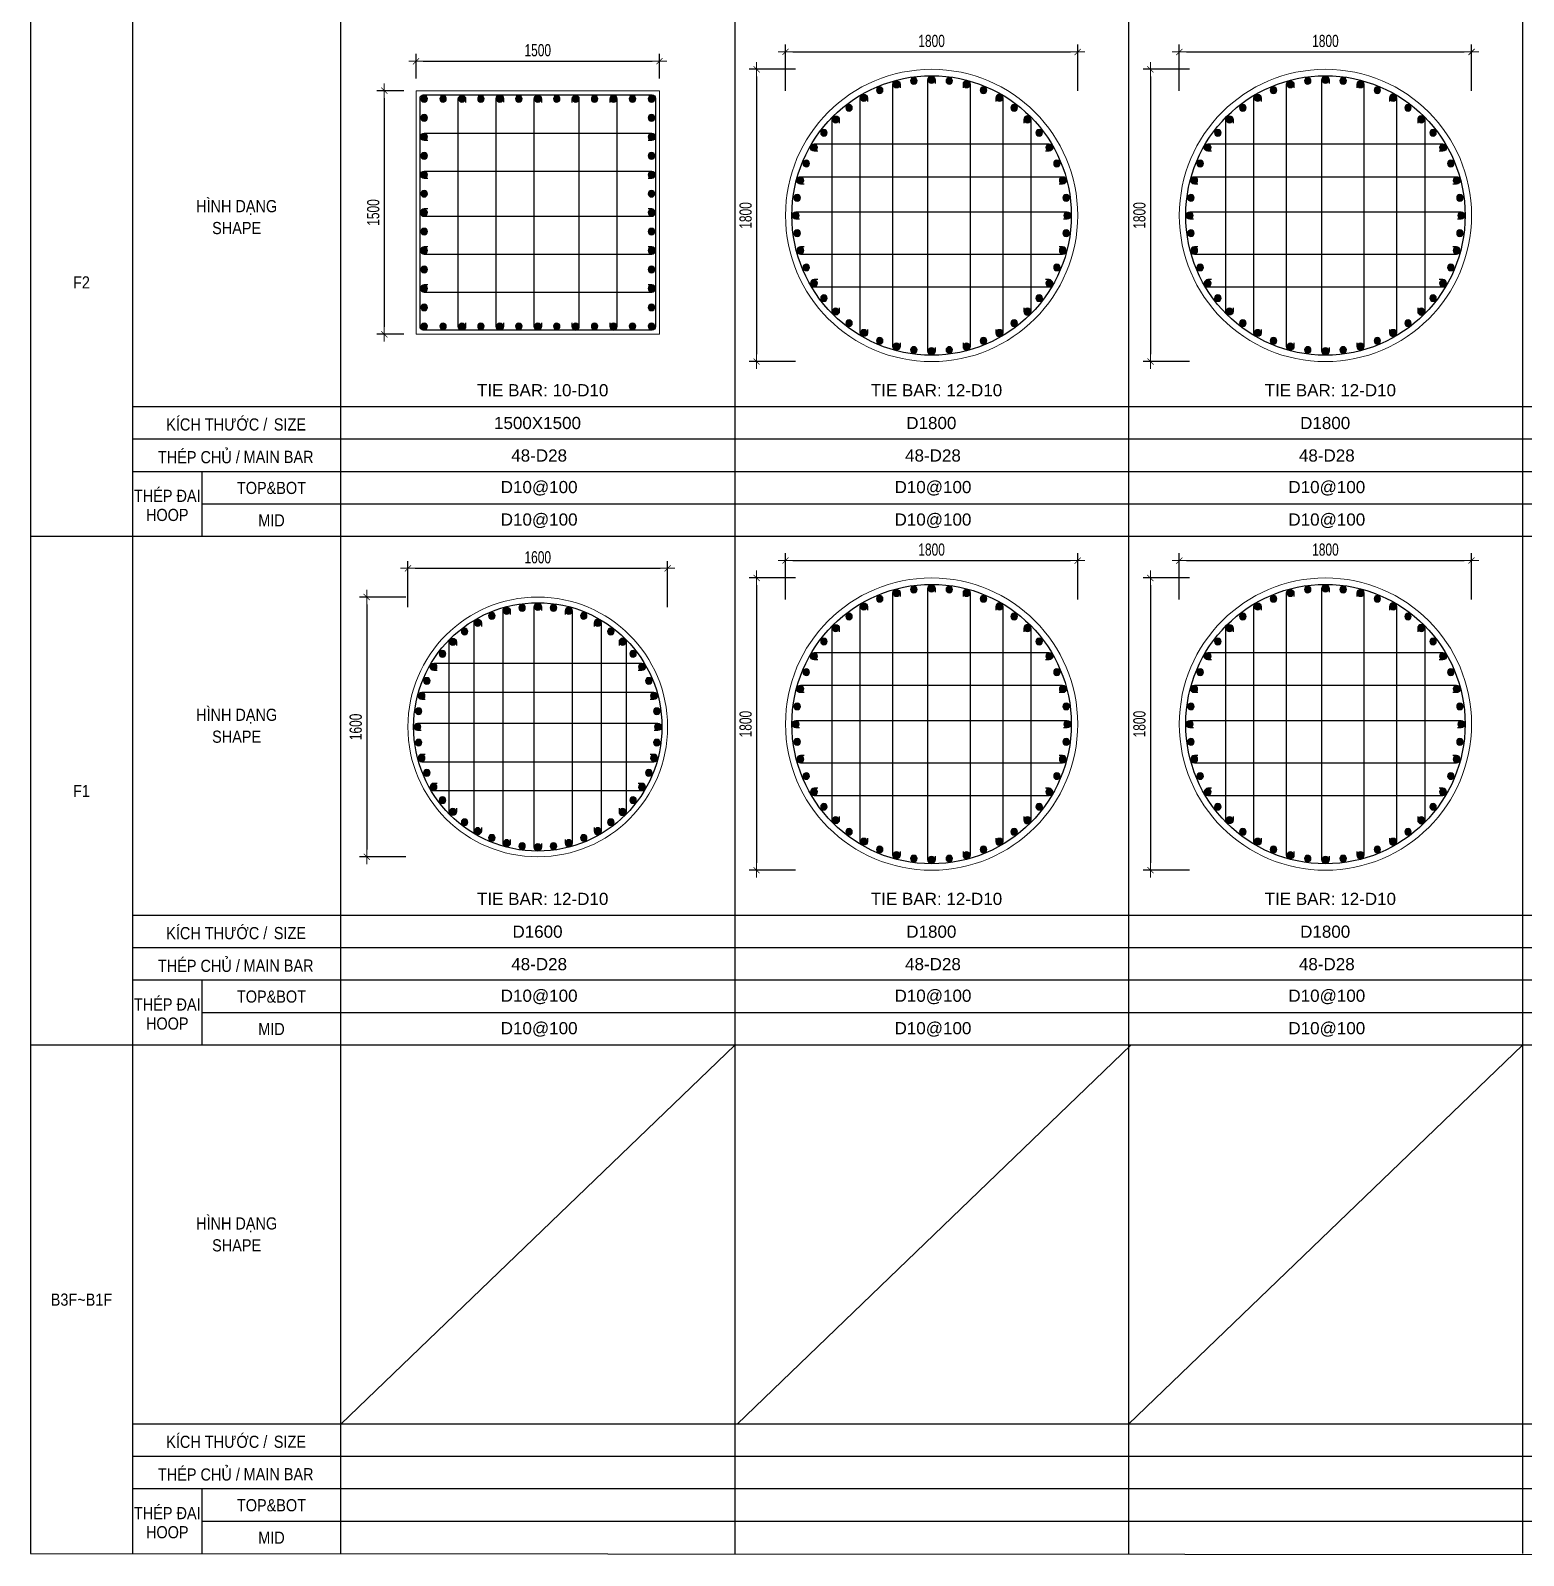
# Model space of a CAD drawing. Header units: millimetres. Extents: x 61878 to 380960, y -19809 to 191918.
# Drawn here: x 303919 to 313116, y 67981 to 77373 of the extents above; entities that cross this region are included whole.
import ezdxf
from ezdxf.enums import TextEntityAlignment as Align

# ---------------------------------------------------------------- set-up
doc = ezdxf.new("R2010")
doc.units = ezdxf.units.MM
doc.linetypes.add('CENTER2', pattern=[1.125, 0.75, -0.125, 0.125, -0.125])
doc.layers.get('Defpoints').update_dxf_attribs({"color": 151, "lineweight": 9})
for name, color, linetype in [('2', 2, 'Continuous'), ('A-ANNO-LEAD', 4, 'Continuous'), ('CEN', 1, 'CENTER2'), ('STL', 3, 'Continuous'), ('TIT1', 3, 'Continuous')]:
    doc.layers.add(name, color=color, linetype=linetype)
for name, color, linetype, lineweight in [('NDC_S_CONTINUOUS', 3, 'Continuous', 20), ('NDC_S_DIM', 1, 'Continuous', 15), ('NDC_S_VN TEXT', 7, 'Continuous', 20)]:
    doc.layers.add(name, color=color, linetype=linetype, lineweight=lineweight)
doc.styles.add('NDC_ARIAL', font='arial.ttf', dxfattribs={"width": 0.85})
doc.styles.add('NDC_DIM', font='', dxfattribs={"width": 0.75})
doc.styles.get('NDC_DIM').set_extended_font_data('Dotum')
doc.dimstyles.new('NDC_dim_30', dxfattribs={"dimscale": 30, "dimtxt": 2.5, "dimasz": 1.5, "dimexe": 1.5, "dimexo": 2.5, "dimgap": 1, "dimtad": 1, "dimdec": 0, "dimzin": 0, "dimdsep": 46, "dimtxsty": 'NDC_DIM', "dimblk": 'DIMMARK', "dimcen": 0.09, "dimdle": 1.2, "dimclrd": 1, "dimclre": 1, "dimclrt": 3, "dimadec": 0, "dimazin": 0, "dimtfac": 1, "dimtdec": 0, "dimtix": 1, "dimtofl": 0, "dimtmove": 0, "dimatfit": 3, "dimfxl": 8, "dimfxlon": 1, "dimtolj": 1, "dimtzin": 0, "dimarcsym": 0})

# ---------------------------------------------------------------- blocks, each defined once
blk = doc.blocks.new('8')
at = {"layer": '2'}
blk.add_hatch(color=256, dxfattribs=at).paths.add_polyline_path([(20, 0, 0.386127), (1.9, 19.9), (-1.9, 19.9, 0.386127), (-20, 0, 1)])
blk.add_circle((0, 0), 20, dxfattribs=at)
blk = doc.blocks.new('5')
at = {"layer": 'CEN', "rotation": 180}
blk.add_blockref('8', (0, 0), dxfattribs=at)
blk = doc.blocks.new('*U678')
at = {"layer": 'STL', "xscale": -1}
blk.add_blockref('5', (0, 0), dxfattribs=at)
blk = doc.blocks.new('*U679')
at = {"layer": 'NDC_S_DIM', "color": 0, "linetype": 'ByBlock', "lineweight": -2, "transparency": 16777216}
for p, rotation in [((295948.3, 68563.1), 15), ((296043.2, 68582), 7.500000000000014), ((296236.4, 68582), 352.5), ((296331.3, 68563.1), 344.9999999999999), ((295769.8, 68489.2), 29.99999999999999), ((295856.6, 68532), 22.49999999999999), ((296423, 68532), 337.4999999999999), ((296509.8, 68489.2), 329.9999999999999), ((295616.5, 68371.6), 45.00000000000001), ((295689.3, 68435.4), 37.50000000000001), ((296590.3, 68435.4), 322.5), ((296663, 68371.6), 315), ((295552.7, 68298.8), 52.49999999999999), ((296726.9, 68298.8), 307.5), ((295498.9, 68218.4), 59.99999999999999), ((296780.6, 68218.4), 300.0000000000001), ((295456.1, 68131.5), 67.5), ((296823.5, 68131.5), 292.4999999999999), ((295425, 68039.9), 75.00000000000001), ((296854.6, 68039.9), 285), ((295406.1, 67944.9), 82.50000000000001), ((296873.5, 67944.9), 277.5), ((295399.8, 67848.4), 90), ((296879.8, 67848.4), 270), ((295406.1, 67751.8), 97.5), ((296873.5, 67751.8), 262.5), ((295425, 67656.8), 105), ((296854.6, 67656.8), 255), ((295456.1, 67565.2), 112.5), ((296823.5, 67565.2), 247.5), ((295498.9, 67478.4), 120), ((296780.6, 67478.4), 240), ((295552.7, 67397.9), 127.5), ((295616.5, 67325.1), 135), ((296663, 67325.1), 225.0000000000001), ((296726.9, 67397.9), 232.5), ((295689.3, 67261.3), 142.5), ((296590.3, 67261.3), 217.5), ((295769.8, 67207.5), 150), ((295856.6, 67164.7), 157.5), ((295948.3, 67133.6), 165), ((296331.3, 67133.6), 195), ((296423, 67164.7), 202.5000000000001), ((296509.8, 67207.5), 210), ((296043.2, 67114.7), 172.5), ((296139.8, 67108.4), 180), ((296236.4, 67114.7), 187.5)]:
    blk.add_blockref('*U678', p, dxfattribs=dict(at, rotation=rotation))
blk.add_blockref('*U678', (296139.8, 68588.4), dxfattribs=at)
blk = doc.blocks.new('DIMMARK')
at = {"layer": 'NDC_S_DIM', "color": 1}
blk.add_line((-1.5, 0), (1, 0), dxfattribs=at)
at = {"layer": 'NDC_S_DIM', "color": 2, "const_width": 0.1}
blk.add_lwpolyline([(-0.42, -0.42), (0.42, 0.42)], dxfattribs=at)
blk = doc.blocks.new('*D680')
at = {"layer": 'Defpoints', "color": 0, "ltscale": 40, "transparency": 16777216}
for p in [(307844, 74060.8), (306244, 73083.9), (307844, 73083.9)]:
    blk.add_point(p, dxfattribs=at)
at = {"layer": 'NDC_S_DIM', "color": 1, "lineweight": -2, "ltscale": 40, "transparency": 16777216}
for p, q in [((306244, 73820.8), (306244, 74105.8)), ((307844, 73820.8), (307844, 74105.8)), ((306289, 74060.8), (307799, 74060.8))]:
    blk.add_line(p, q, dxfattribs=at)
at = {"layer": 'NDC_S_DIM', "color": 1, "lineweight": -2, "ltscale": 40, "transparency": 16777216, "xscale": 45, "yscale": 45, "zscale": 45, "rotation": 180}
blk.add_blockref('DIMMARK', (306244, 74060.8), dxfattribs=at)
at = {"layer": 'NDC_S_DIM', "color": 1, "lineweight": -2, "ltscale": 40, "transparency": 16777216, "xscale": 45, "yscale": 45, "zscale": 45}
blk.add_blockref('DIMMARK', (307844, 74060.8), dxfattribs=at)
at = {"layer": 'NDC_S_DIM', "color": 3, "ltscale": 40, "transparency": 16777216, "insert": (307044, 74128.3), "char_height": 75, "attachment_point": 5, "style": 'NDC_DIM'}
blk.add_mtext('\\A1;1600', dxfattribs=at)
blk = doc.blocks.new('*D681')
at = {"layer": 'Defpoints', "color": 0, "ltscale": 40, "transparency": 16777216}
for p in [(307044, 73883.9), (305990.5, 72283.9), (307044, 72283.9)]:
    blk.add_point(p, dxfattribs=at)
at = {"layer": 'NDC_S_DIM', "color": 1, "lineweight": -2, "ltscale": 40, "transparency": 16777216}
for p, q in [((306230.5, 73883.9), (305945.5, 73883.9)), ((305990.5, 73838.9), (305990.5, 72328.9)), ((306230.5, 72283.9), (305945.5, 72283.9))]:
    blk.add_line(p, q, dxfattribs=at)
at = {"layer": 'NDC_S_DIM', "color": 1, "lineweight": -2, "ltscale": 40, "transparency": 16777216, "xscale": 45, "yscale": 45, "zscale": 45}
for p, rotation in [((305990.5, 73883.9), 90), ((305990.5, 72283.9), 270)]:
    blk.add_blockref('DIMMARK', p, dxfattribs=dict(at, rotation=rotation))
at = {"layer": 'NDC_S_DIM', "color": 3, "ltscale": 40, "transparency": 16777216, "insert": (305922.9, 73083.9), "char_height": 75, "attachment_point": 5, "rotation": 90, "style": 'NDC_DIM'}
blk.add_mtext('\\A1;1600', dxfattribs=at)
blk = doc.blocks.new('*D682')
at = {"layer": 'Defpoints', "color": 0, "ltscale": 40, "transparency": 16777216}
for p in [(307794, 77183.6), (306294, 77002.1), (307794, 77002.1)]:
    blk.add_point(p, dxfattribs=at)
at = {"layer": 'NDC_S_DIM', "color": 1, "lineweight": -2, "ltscale": 40, "transparency": 16777216}
for p, q in [((306294, 77077.1), (306294, 77228.6)), ((307794, 77077.1), (307794, 77228.6)), ((306339, 77183.6), (307749, 77183.6))]:
    blk.add_line(p, q, dxfattribs=at)
at = {"layer": 'NDC_S_DIM', "color": 1, "lineweight": -2, "ltscale": 40, "transparency": 16777216, "xscale": 45, "yscale": 45, "zscale": 45, "rotation": 180}
blk.add_blockref('DIMMARK', (306294, 77183.6), dxfattribs=at)
at = {"layer": 'NDC_S_DIM', "color": 1, "lineweight": -2, "ltscale": 40, "transparency": 16777216, "xscale": 45, "yscale": 45, "zscale": 45}
blk.add_blockref('DIMMARK', (307794, 77183.6), dxfattribs=at)
at = {"layer": 'NDC_S_DIM', "color": 3, "ltscale": 40, "transparency": 16777216, "insert": (307044, 77251.2), "char_height": 75, "attachment_point": 5, "style": 'NDC_DIM'}
blk.add_mtext('\\A1;1500', dxfattribs=at)
blk = doc.blocks.new('*D683')
at = {"layer": 'Defpoints', "color": 0, "ltscale": 40, "transparency": 16777216}
for p in [(306294, 77002.1), (306098.6, 75502.1), (306294, 75502.1)]:
    blk.add_point(p, dxfattribs=at)
at = {"layer": 'NDC_S_DIM', "color": 1, "lineweight": -2, "ltscale": 40, "transparency": 16777216}
for p, q in [((306219, 77002.1), (306053.6, 77002.1)), ((306098.6, 76957.1), (306098.6, 75547.1)), ((306219, 75502.1), (306053.6, 75502.1))]:
    blk.add_line(p, q, dxfattribs=at)
at = {"layer": 'NDC_S_DIM', "color": 1, "lineweight": -2, "ltscale": 40, "transparency": 16777216, "xscale": 45, "yscale": 45, "zscale": 45}
for p, rotation in [((306098.6, 77002.1), 90), ((306098.6, 75502.1), 270)]:
    blk.add_blockref('DIMMARK', p, dxfattribs=dict(at, rotation=rotation))
at = {"layer": 'NDC_S_DIM', "color": 3, "ltscale": 40, "transparency": 16777216, "insert": (306031.1, 76252.1), "char_height": 75, "attachment_point": 5, "rotation": 90, "style": 'NDC_DIM'}
blk.add_mtext('\\A1;1500', dxfattribs=at)
blk = doc.blocks.new('*U684')
at = {"layer": 'STL', "xscale": -1, "rotation": 270}
blk.add_blockref('5', (0, 0), dxfattribs=at)
blk = doc.blocks.new('*U685')
at = {"layer": 'NDC_S_DIM', "color": 0, "linetype": 'ByBlock', "lineweight": -2, "transparency": 16777216}
for p in [(306243.8, 76813.8), (306360.5, 76813.8), (306477.2, 76813.8), (306593.9, 76813.8), (306710.6, 76813.8), (306827.3, 76813.8), (306944, 76813.8), (307060.7, 76813.8), (307177.4, 76813.8), (307294.1, 76813.8), (307410.8, 76813.8), (307527.5, 76813.8), (307644.2, 76813.8)]:
    blk.add_blockref('*U684', p, dxfattribs=at)
blk = doc.blocks.new('*U686')
at = {"layer": 'STL', "xscale": -1, "rotation": 270}
blk.add_blockref('5', (0, 0), dxfattribs=at)
blk = doc.blocks.new('*U687')
at = {"layer": 'NDC_S_DIM', "color": 0, "linetype": 'ByBlock', "lineweight": -2, "transparency": 16777216}
for p in [(306243.8, 76813.8), (306360.5, 76813.8), (306477.2, 76813.8), (306593.9, 76813.8), (306710.6, 76813.8), (306827.3, 76813.8), (306944, 76813.8), (307060.7, 76813.8), (307177.4, 76813.8), (307294.1, 76813.8), (307410.8, 76813.8), (307527.5, 76813.8), (307644.2, 76813.8)]:
    blk.add_blockref('*U686', p, dxfattribs=at)
blk = doc.blocks.new('*U688')
at = {"layer": 'STL', "xscale": -1, "rotation": 270}
blk.add_blockref('5', (0, 0), dxfattribs=at)
blk = doc.blocks.new('*U689')
at = {"layer": 'NDC_S_DIM', "color": 0, "linetype": 'ByBlock', "lineweight": -2, "transparency": 16777216}
for p in [(306243.8, 76813.8), (306360.5, 76813.8), (306477.2, 76813.8), (306593.9, 76813.8), (306710.6, 76813.8), (306827.3, 76813.8), (306944, 76813.8), (307060.7, 76813.8), (307177.4, 76813.8), (307294.1, 76813.8), (307410.8, 76813.8), (307527.5, 76813.8), (307644.2, 76813.8)]:
    blk.add_blockref('*U688', p, dxfattribs=at)
blk = doc.blocks.new('*U690')
at = {"layer": 'STL', "xscale": -1, "rotation": 270}
blk.add_blockref('5', (0, 0), dxfattribs=at)
blk = doc.blocks.new('*U691')
at = {"layer": 'NDC_S_DIM', "color": 0, "linetype": 'ByBlock', "lineweight": -2, "transparency": 16777216}
for p in [(306243.8, 76813.8), (306360.5, 76813.8), (306477.2, 76813.8), (306593.9, 76813.8), (306710.6, 76813.8), (306827.3, 76813.8), (306944, 76813.8), (307060.7, 76813.8), (307177.4, 76813.8), (307294.1, 76813.8), (307410.8, 76813.8), (307527.5, 76813.8), (307644.2, 76813.8)]:
    blk.add_blockref('*U690', p, dxfattribs=at)
blk = doc.blocks.new('*U753')
at = {"layer": 'STL', "xscale": -1}
blk.add_blockref('5', (0, 0), dxfattribs=at)
blk = doc.blocks.new('*U754')
at = {"layer": 'NDC_S_DIM', "color": 0, "linetype": 'ByBlock', "lineweight": -2, "transparency": 16777216}
for p, rotation in [((295923.5, 68655.5), 14.99999999999997), ((296030.7, 68676.8), 7.500000000000014), ((296248.9, 68676.8), 352.5000000000001), ((296356.1, 68655.5), 345), ((295722, 68572), 29.99999999999999), ((295820, 68620.4), 22.5), ((296459.6, 68620.4), 337.4999999999999), ((296557.6, 68572), 330.0000000000001), ((295631.1, 68511.3), 37.50000000000001), ((296648.5, 68511.3), 322.4999999999999), ((295476.8, 68357), 52.49999999999999), ((295548.9, 68439.2), 45.00000000000001), ((296730.7, 68439.2), 315), ((296802.7, 68357), 307.5), ((295416.1, 68266.2), 59.99999999999999), ((296863.5, 68266.2), 299.9999999999999), ((295367.8, 68168.1), 67.5), ((296911.8, 68168.1), 292.5000000000001), ((295332.6, 68064.6), 74.99999999999999), ((296946.9, 68064.6), 285), ((295311.3, 67957.4), 82.50000000000001), ((296968.3, 67957.4), 277.5), ((295304.2, 67848.4), 90), ((296975.4, 67848.4), 270), ((295311.3, 67739.3), 97.5), ((296968.3, 67739.3), 262.5), ((295332.6, 67632.1), 105), ((296946.9, 67632.1), 255), ((295367.8, 67528.6), 112.5), ((296911.8, 67528.6), 247.5), ((295416.1, 67430.5), 120), ((296863.5, 67430.5), 240), ((295476.8, 67339.7), 127.5), ((296802.7, 67339.7), 232.5), ((295548.9, 67257.5), 135), ((296730.7, 67257.5), 225), ((295631.1, 67185.4), 142.5), ((296648.5, 67185.4), 217.5), ((295722, 67124.7), 150), ((295820, 67076.3), 157.5), ((295923.5, 67041.2), 165.0000000000001), ((296356.1, 67041.2), 194.9999999999999), ((296459.6, 67076.3), 202.4999999999999), ((296557.6, 67124.7), 210), ((296030.7, 67019.9), 172.5000000000001), ((296139.8, 67012.7), 180), ((296248.9, 67019.9), 187.4999999999999)]:
    blk.add_blockref('*U753', p, dxfattribs=dict(at, rotation=rotation))
blk.add_blockref('*U753', (296139.8, 68684), dxfattribs=at)
blk = doc.blocks.new('*D755')
at = {"layer": 'Defpoints', "color": 0, "ltscale": 40, "transparency": 16777216}
for p in [(310370.1, 74108.2), (308570.1, 73101.3), (310370.1, 73101.3)]:
    blk.add_point(p, dxfattribs=at)
at = {"layer": 'NDC_S_DIM', "color": 1, "lineweight": -2, "ltscale": 40, "transparency": 16777216}
for p, q in [((308570.1, 73868.2), (308570.1, 74153.2)), ((308615.1, 74108.2), (310325.1, 74108.2)), ((310370.1, 73868.2), (310370.1, 74153.2))]:
    blk.add_line(p, q, dxfattribs=at)
at = {"layer": 'NDC_S_DIM', "color": 1, "lineweight": -2, "ltscale": 40, "transparency": 16777216, "xscale": 45, "yscale": 45, "zscale": 45, "rotation": 180}
blk.add_blockref('DIMMARK', (308570.1, 74108.2), dxfattribs=at)
at = {"layer": 'NDC_S_DIM', "color": 1, "lineweight": -2, "ltscale": 40, "transparency": 16777216, "xscale": 45, "yscale": 45, "zscale": 45}
blk.add_blockref('DIMMARK', (310370.1, 74108.2), dxfattribs=at)
at = {"layer": 'NDC_S_DIM', "color": 3, "ltscale": 40, "transparency": 16777216, "insert": (309470.1, 74175.7), "char_height": 75, "attachment_point": 5, "style": 'NDC_DIM'}
blk.add_mtext('\\A1;1800', dxfattribs=at)
blk = doc.blocks.new('*D756')
at = {"layer": 'Defpoints', "color": 0, "ltscale": 40, "transparency": 16777216}
for p in [(309470.1, 74001.3), (308392.1, 72201.3), (309470.1, 72201.3)]:
    blk.add_point(p, dxfattribs=at)
at = {"layer": 'NDC_S_DIM', "color": 1, "lineweight": -2, "ltscale": 40, "transparency": 16777216}
for p, q in [((308632.1, 74001.3), (308347.1, 74001.3)), ((308392.1, 73956.3), (308392.1, 72246.3)), ((308632.1, 72201.3), (308347.1, 72201.3))]:
    blk.add_line(p, q, dxfattribs=at)
at = {"layer": 'NDC_S_DIM', "color": 1, "lineweight": -2, "ltscale": 40, "transparency": 16777216, "xscale": 45, "yscale": 45, "zscale": 45}
for p, rotation in [((308392.1, 74001.3), 90), ((308392.1, 72201.3), 270)]:
    blk.add_blockref('DIMMARK', p, dxfattribs=dict(at, rotation=rotation))
at = {"layer": 'NDC_S_DIM', "color": 3, "ltscale": 40, "transparency": 16777216, "insert": (308324.5, 73101.3), "char_height": 75, "attachment_point": 5, "rotation": 90, "style": 'NDC_DIM'}
blk.add_mtext('\\A1;1800', dxfattribs=at)
blk = doc.blocks.new('*U769')
at = {"layer": 'STL', "xscale": -1}
blk.add_blockref('5', (0, 0), dxfattribs=at)
blk = doc.blocks.new('*U770')
at = {"layer": 'NDC_S_DIM', "color": 0, "linetype": 'ByBlock', "lineweight": -2, "transparency": 16777216}
for p, rotation in [((295923.5, 68655.5), 14.99999999999997), ((296030.7, 68676.8), 7.500000000000014), ((296248.9, 68676.8), 352.5000000000001), ((296356.1, 68655.5), 345), ((295722, 68572), 29.99999999999999), ((295820, 68620.4), 22.5), ((296459.6, 68620.4), 337.4999999999999), ((296557.6, 68572), 330.0000000000001), ((295631.1, 68511.3), 37.50000000000001), ((296648.5, 68511.3), 322.4999999999999), ((295476.8, 68357), 52.49999999999999), ((295548.9, 68439.2), 45.00000000000001), ((296730.7, 68439.2), 315), ((296802.7, 68357), 307.5), ((295416.1, 68266.2), 59.99999999999999), ((296863.5, 68266.2), 299.9999999999999), ((295367.8, 68168.1), 67.5), ((296911.8, 68168.1), 292.5000000000001), ((295332.6, 68064.6), 74.99999999999999), ((296946.9, 68064.6), 285), ((295311.3, 67957.4), 82.50000000000001), ((296968.3, 67957.4), 277.5), ((295304.2, 67848.4), 90), ((296975.4, 67848.4), 270), ((295311.3, 67739.3), 97.5), ((296968.3, 67739.3), 262.5), ((295332.6, 67632.1), 105), ((296946.9, 67632.1), 255), ((295367.8, 67528.6), 112.5), ((296911.8, 67528.6), 247.5), ((295416.1, 67430.5), 120), ((296863.5, 67430.5), 240), ((295476.8, 67339.7), 127.5), ((296802.7, 67339.7), 232.5), ((295548.9, 67257.5), 135), ((296730.7, 67257.5), 225), ((295631.1, 67185.4), 142.5), ((296648.5, 67185.4), 217.5), ((295722, 67124.7), 150), ((295820, 67076.3), 157.5), ((295923.5, 67041.2), 165.0000000000001), ((296356.1, 67041.2), 194.9999999999999), ((296459.6, 67076.3), 202.4999999999999), ((296557.6, 67124.7), 210), ((296030.7, 67019.9), 172.5000000000001), ((296139.8, 67012.7), 180), ((296248.9, 67019.9), 187.4999999999999)]:
    blk.add_blockref('*U769', p, dxfattribs=dict(at, rotation=rotation))
blk.add_blockref('*U769', (296139.8, 68684), dxfattribs=at)
blk = doc.blocks.new('*D771')
at = {"layer": 'Defpoints', "color": 0, "ltscale": 40, "transparency": 16777216}
for p in [(310370.1, 77240.9), (308570.1, 76234), (310370.1, 76234)]:
    blk.add_point(p, dxfattribs=at)
at = {"layer": 'NDC_S_DIM', "color": 1, "lineweight": -2, "ltscale": 40, "transparency": 16777216}
for p, q in [((308570.1, 77000.9), (308570.1, 77285.9)), ((308615.1, 77240.9), (310325.1, 77240.9)), ((310370.1, 77000.9), (310370.1, 77285.9))]:
    blk.add_line(p, q, dxfattribs=at)
at = {"layer": 'NDC_S_DIM', "color": 1, "lineweight": -2, "ltscale": 40, "transparency": 16777216, "xscale": 45, "yscale": 45, "zscale": 45, "rotation": 180}
blk.add_blockref('DIMMARK', (308570.1, 77240.9), dxfattribs=at)
at = {"layer": 'NDC_S_DIM', "color": 1, "lineweight": -2, "ltscale": 40, "transparency": 16777216, "xscale": 45, "yscale": 45, "zscale": 45}
blk.add_blockref('DIMMARK', (310370.1, 77240.9), dxfattribs=at)
at = {"layer": 'NDC_S_DIM', "color": 3, "ltscale": 40, "transparency": 16777216, "insert": (309470.1, 77308.4), "char_height": 75, "attachment_point": 5, "style": 'NDC_DIM'}
blk.add_mtext('\\A1;1800', dxfattribs=at)
blk = doc.blocks.new('*D772')
at = {"layer": 'Defpoints', "color": 0, "ltscale": 40, "transparency": 16777216}
for p in [(309470.1, 77134), (308392.1, 75334), (309470.1, 75334)]:
    blk.add_point(p, dxfattribs=at)
at = {"layer": 'NDC_S_DIM', "color": 1, "lineweight": -2, "ltscale": 40, "transparency": 16777216}
for p, q in [((308632.1, 77134), (308347.1, 77134)), ((308392.1, 77089), (308392.1, 75379)), ((308632.1, 75334), (308347.1, 75334))]:
    blk.add_line(p, q, dxfattribs=at)
at = {"layer": 'NDC_S_DIM', "color": 1, "lineweight": -2, "ltscale": 40, "transparency": 16777216, "xscale": 45, "yscale": 45, "zscale": 45}
for p, rotation in [((308392.1, 77134), 90), ((308392.1, 75334), 270)]:
    blk.add_blockref('DIMMARK', p, dxfattribs=dict(at, rotation=rotation))
at = {"layer": 'NDC_S_DIM', "color": 3, "ltscale": 40, "transparency": 16777216, "insert": (308324.5, 76234), "char_height": 75, "attachment_point": 5, "rotation": 90, "style": 'NDC_DIM'}
blk.add_mtext('\\A1;1800', dxfattribs=at)
blk = doc.blocks.new('*U859')
at = {"layer": 'STL', "xscale": -1}
blk.add_blockref('5', (0, 0), dxfattribs=at)
blk = doc.blocks.new('*U860')
at = {"layer": 'NDC_S_DIM', "color": 0, "linetype": 'ByBlock', "lineweight": -2, "transparency": 16777216}
for p, rotation in [((295923.5, 68655.5), 14.99999999999997), ((296030.7, 68676.8), 7.500000000000014), ((296248.9, 68676.8), 352.5000000000001), ((296356.1, 68655.5), 345), ((295722, 68572), 29.99999999999999), ((295820, 68620.4), 22.5), ((296459.6, 68620.4), 337.4999999999999), ((296557.6, 68572), 330.0000000000001), ((295631.1, 68511.3), 37.50000000000001), ((296648.5, 68511.3), 322.4999999999999), ((295476.8, 68357), 52.49999999999999), ((295548.9, 68439.2), 45.00000000000001), ((296730.7, 68439.2), 315), ((296802.7, 68357), 307.5), ((295416.1, 68266.2), 59.99999999999999), ((296863.5, 68266.2), 299.9999999999999), ((295367.8, 68168.1), 67.5), ((296911.8, 68168.1), 292.5000000000001), ((295332.6, 68064.6), 74.99999999999999), ((296946.9, 68064.6), 285), ((295311.3, 67957.4), 82.50000000000001), ((296968.3, 67957.4), 277.5), ((295304.2, 67848.4), 90), ((296975.4, 67848.4), 270), ((295311.3, 67739.3), 97.5), ((296968.3, 67739.3), 262.5), ((295332.6, 67632.1), 105), ((296946.9, 67632.1), 255), ((295367.8, 67528.6), 112.5), ((296911.8, 67528.6), 247.5), ((295416.1, 67430.5), 120), ((296863.5, 67430.5), 240), ((295476.8, 67339.7), 127.5), ((296802.7, 67339.7), 232.5), ((295548.9, 67257.5), 135), ((296730.7, 67257.5), 225), ((295631.1, 67185.4), 142.5), ((296648.5, 67185.4), 217.5), ((295722, 67124.7), 150), ((295820, 67076.3), 157.5), ((295923.5, 67041.2), 165.0000000000001), ((296356.1, 67041.2), 194.9999999999999), ((296459.6, 67076.3), 202.4999999999999), ((296557.6, 67124.7), 210), ((296030.7, 67019.9), 172.5000000000001), ((296139.8, 67012.7), 180), ((296248.9, 67019.9), 187.4999999999999)]:
    blk.add_blockref('*U859', p, dxfattribs=dict(at, rotation=rotation))
blk.add_blockref('*U859', (296139.8, 68684), dxfattribs=at)
blk = doc.blocks.new('*D865')
at = {"layer": 'Defpoints', "color": 0, "ltscale": 40, "transparency": 16777216}
for p in [(312796.2, 74108.2), (310996.2, 73101.3), (312796.2, 73101.3)]:
    blk.add_point(p, dxfattribs=at)
at = {"layer": 'NDC_S_DIM', "color": 1, "lineweight": -2, "ltscale": 40, "transparency": 16777216}
for p, q in [((310996.2, 73868.2), (310996.2, 74153.2)), ((311041.2, 74108.2), (312751.2, 74108.2)), ((312796.2, 73868.2), (312796.2, 74153.2))]:
    blk.add_line(p, q, dxfattribs=at)
at = {"layer": 'NDC_S_DIM', "color": 1, "lineweight": -2, "ltscale": 40, "transparency": 16777216, "xscale": 45, "yscale": 45, "zscale": 45, "rotation": 180}
blk.add_blockref('DIMMARK', (310996.2, 74108.2), dxfattribs=at)
at = {"layer": 'NDC_S_DIM', "color": 1, "lineweight": -2, "ltscale": 40, "transparency": 16777216, "xscale": 45, "yscale": 45, "zscale": 45}
blk.add_blockref('DIMMARK', (312796.2, 74108.2), dxfattribs=at)
at = {"layer": 'NDC_S_DIM', "color": 3, "ltscale": 40, "transparency": 16777216, "insert": (311896.2, 74175.7), "char_height": 75, "attachment_point": 5, "style": 'NDC_DIM'}
blk.add_mtext('\\A1;1800', dxfattribs=at)
blk = doc.blocks.new('*D866')
at = {"layer": 'Defpoints', "color": 0, "ltscale": 40, "transparency": 16777216}
for p in [(311896.2, 74001.3), (310818.2, 72201.3), (311896.2, 72201.3)]:
    blk.add_point(p, dxfattribs=at)
at = {"layer": 'NDC_S_DIM', "color": 1, "lineweight": -2, "ltscale": 40, "transparency": 16777216}
for p, q in [((311058.2, 74001.3), (310773.2, 74001.3)), ((310818.2, 73956.3), (310818.2, 72246.3)), ((311058.2, 72201.3), (310773.2, 72201.3))]:
    blk.add_line(p, q, dxfattribs=at)
at = {"layer": 'NDC_S_DIM', "color": 1, "lineweight": -2, "ltscale": 40, "transparency": 16777216, "xscale": 45, "yscale": 45, "zscale": 45}
for p, rotation in [((310818.2, 74001.3), 90), ((310818.2, 72201.3), 270)]:
    blk.add_blockref('DIMMARK', p, dxfattribs=dict(at, rotation=rotation))
at = {"layer": 'NDC_S_DIM', "color": 3, "ltscale": 40, "transparency": 16777216, "insert": (310750.6, 73101.3), "char_height": 75, "attachment_point": 5, "rotation": 90, "style": 'NDC_DIM'}
blk.add_mtext('\\A1;1800', dxfattribs=at)
blk = doc.blocks.new('*U847')
at = {"layer": 'STL', "xscale": -1}
blk.add_blockref('5', (0, 0), dxfattribs=at)
blk = doc.blocks.new('*U848')
at = {"layer": 'NDC_S_DIM', "color": 0, "linetype": 'ByBlock', "lineweight": -2, "transparency": 16777216}
for p, rotation in [((295923.5, 68655.5), 14.99999999999997), ((296030.7, 68676.8), 7.500000000000014), ((296248.9, 68676.8), 352.5000000000001), ((296356.1, 68655.5), 345), ((295722, 68572), 29.99999999999999), ((295820, 68620.4), 22.5), ((296459.6, 68620.4), 337.4999999999999), ((296557.6, 68572), 330.0000000000001), ((295631.1, 68511.3), 37.50000000000001), ((296648.5, 68511.3), 322.4999999999999), ((295476.8, 68357), 52.49999999999999), ((295548.9, 68439.2), 45.00000000000001), ((296730.7, 68439.2), 315), ((296802.7, 68357), 307.5), ((295416.1, 68266.2), 59.99999999999999), ((296863.5, 68266.2), 299.9999999999999), ((295367.8, 68168.1), 67.5), ((296911.8, 68168.1), 292.5000000000001), ((295332.6, 68064.6), 74.99999999999999), ((296946.9, 68064.6), 285), ((295311.3, 67957.4), 82.50000000000001), ((296968.3, 67957.4), 277.5), ((295304.2, 67848.4), 90), ((296975.4, 67848.4), 270), ((295311.3, 67739.3), 97.5), ((296968.3, 67739.3), 262.5), ((295332.6, 67632.1), 105), ((296946.9, 67632.1), 255), ((295367.8, 67528.6), 112.5), ((296911.8, 67528.6), 247.5), ((295416.1, 67430.5), 120), ((296863.5, 67430.5), 240), ((295476.8, 67339.7), 127.5), ((296802.7, 67339.7), 232.5), ((295548.9, 67257.5), 135), ((296730.7, 67257.5), 225), ((295631.1, 67185.4), 142.5), ((296648.5, 67185.4), 217.5), ((295722, 67124.7), 150), ((295820, 67076.3), 157.5), ((295923.5, 67041.2), 165.0000000000001), ((296356.1, 67041.2), 194.9999999999999), ((296459.6, 67076.3), 202.4999999999999), ((296557.6, 67124.7), 210), ((296030.7, 67019.9), 172.5000000000001), ((296139.8, 67012.7), 180), ((296248.9, 67019.9), 187.4999999999999)]:
    blk.add_blockref('*U847', p, dxfattribs=dict(at, rotation=rotation))
blk.add_blockref('*U847', (296139.8, 68684), dxfattribs=at)
blk = doc.blocks.new('*D861')
at = {"layer": 'Defpoints', "color": 0, "ltscale": 40, "transparency": 16777216}
for p in [(312796.2, 77240.9), (310996.2, 76234), (312796.2, 76234)]:
    blk.add_point(p, dxfattribs=at)
at = {"layer": 'NDC_S_DIM', "color": 1, "lineweight": -2, "ltscale": 40, "transparency": 16777216}
for p, q in [((310996.2, 77000.9), (310996.2, 77285.9)), ((311041.2, 77240.9), (312751.2, 77240.9)), ((312796.2, 77000.9), (312796.2, 77285.9))]:
    blk.add_line(p, q, dxfattribs=at)
at = {"layer": 'NDC_S_DIM', "color": 1, "lineweight": -2, "ltscale": 40, "transparency": 16777216, "xscale": 45, "yscale": 45, "zscale": 45, "rotation": 180}
blk.add_blockref('DIMMARK', (310996.2, 77240.9), dxfattribs=at)
at = {"layer": 'NDC_S_DIM', "color": 1, "lineweight": -2, "ltscale": 40, "transparency": 16777216, "xscale": 45, "yscale": 45, "zscale": 45}
blk.add_blockref('DIMMARK', (312796.2, 77240.9), dxfattribs=at)
at = {"layer": 'NDC_S_DIM', "color": 3, "ltscale": 40, "transparency": 16777216, "insert": (311896.2, 77308.4), "char_height": 75, "attachment_point": 5, "style": 'NDC_DIM'}
blk.add_mtext('\\A1;1800', dxfattribs=at)
blk = doc.blocks.new('*D862')
at = {"layer": 'Defpoints', "color": 0, "ltscale": 40, "transparency": 16777216}
for p in [(311896.2, 77134), (310818.2, 75334), (311896.2, 75334)]:
    blk.add_point(p, dxfattribs=at)
at = {"layer": 'NDC_S_DIM', "color": 1, "lineweight": -2, "ltscale": 40, "transparency": 16777216}
for p, q in [((311058.2, 77134), (310773.2, 77134)), ((310818.2, 77089), (310818.2, 75379)), ((311058.2, 75334), (310773.2, 75334))]:
    blk.add_line(p, q, dxfattribs=at)
at = {"layer": 'NDC_S_DIM', "color": 1, "lineweight": -2, "ltscale": 40, "transparency": 16777216, "xscale": 45, "yscale": 45, "zscale": 45}
for p, rotation in [((310818.2, 77134), 90), ((310818.2, 75334), 270)]:
    blk.add_blockref('DIMMARK', p, dxfattribs=dict(at, rotation=rotation))
at = {"layer": 'NDC_S_DIM', "color": 3, "ltscale": 40, "transparency": 16777216, "insert": (310750.6, 76234), "char_height": 75, "attachment_point": 5, "rotation": 90, "style": 'NDC_DIM'}
blk.add_mtext('\\A1;1800', dxfattribs=at)

msp = doc.modelspace()

# ---------------------------------------------------------------- linework, layer by layer
at = {"layer": '2'}
for points in [[(309276.3, 75449), (309276.3, 75426.8, -1), (309231.3, 75426.8), (309231.3, 77041.1, -1), (309276.3, 77041.1), (309276.3, 77019)], [(309492.6, 75420.5), (309492.6, 75398.3, -1), (309447.6, 75398.3), (309447.6, 77069.6, -1), (309492.6, 77069.6), (309492.6, 77047.5)], [(309663.8, 75449), (309663.8, 75426.8, 1), (309708.9, 75426.8), (309708.9, 77041.1, 1), (309663.8, 77041.1), (309663.8, 77019)], [(311702.4, 75449), (311702.4, 75426.8, -1), (311657.4, 75426.8), (311657.4, 77041.1, -1), (311702.4, 77041.1), (311702.4, 77019)], [(311918.7, 75420.5), (311918.7, 75398.3, -1), (311873.7, 75398.3), (311873.7, 77069.6, -1), (311918.7, 77069.6), (311918.7, 77047.5)], [(312089.9, 75449), (312089.9, 75426.8, 1), (312135, 75426.8), (312135, 77041.1, 1), (312089.9, 77041.1), (312089.9, 77019)], [(306599.7, 75571.7), (306599.7, 75549.6, -1), (306554.7, 75549.6), (306554.7, 76951.6, -1), (306599.7, 76951.6), (306599.7, 76929.4)], [(306833.1, 75573.2), (306833.1, 75551, -1), (306788.1, 75551), (306788.1, 76953, -1), (306833.1, 76953), (306833.1, 76930.9)], [(307066.5, 75571.7), (307066.5, 75549.6, -1), (307021.5, 75549.6), (307021.5, 76951.6, -1), (307066.5, 76951.6), (307066.5, 76929.4)], [(307254.9, 75571.7), (307254.9, 75549.6, 1), (307299.9, 75549.6), (307299.9, 76951.6, 1), (307254.9, 76951.6), (307254.9, 76929.4)], [(307488.3, 75571.7), (307488.3, 75549.6, 1), (307533.3, 75549.6), (307533.3, 76951.6, 1), (307488.3, 76951.6), (307488.3, 76929.4)], [(309074.8, 75532.4), (309074.8, 75510.3, -1), (309029.8, 75510.3), (309029.8, 76957.6, -1), (309074.8, 76957.6), (309074.8, 76935.5)], [(309865.4, 75532.4), (309865.4, 75510.3, 1), (309910.4, 75510.3), (309910.4, 76957.6, 1), (309865.4, 76957.6), (309865.4, 76935.5)], [(311500.9, 75532.4), (311500.9, 75510.3, -1), (311455.9, 75510.3), (311455.9, 76957.6, -1), (311500.9, 76957.6), (311500.9, 76935.5)], [(312291.5, 75532.4), (312291.5, 75510.3, 1), (312336.5, 75510.3), (312336.5, 76957.6, 1), (312291.5, 76957.6), (312291.5, 76935.5)], [(308901.7, 75665.2), (308901.7, 75643.1, -1), (308856.7, 75643.1), (308856.7, 76824.8, -1), (308901.7, 76824.8), (308901.7, 76802.7)], [(310038.4, 75665.2), (310038.4, 75643.1, 1), (310083.5, 75643.1), (310083.5, 76824.8, 1), (310038.4, 76824.8), (310038.4, 76802.7)], [(311327.8, 75665.2), (311327.8, 75643.1, -1), (311282.8, 75643.1), (311282.8, 76824.8, -1), (311327.8, 76824.8), (311327.8, 76802.7)], [(312464.5, 75665.2), (312464.5, 75643.1, 1), (312509.6, 75643.1), (312509.6, 76824.8, 1), (312464.5, 76824.8), (312464.5, 76802.7)], [(306365.9, 76695.6), (306343.8, 76695.6, -1), (306343.8, 76740.7), (307745.8, 76740.7, -1), (307745.8, 76695.6), (307723.7, 76695.6)], [(308768.5, 76629.3), (308746.4, 76629.3, -1), (308746.4, 76674.3), (310193.8, 76674.3, -1), (310193.8, 76629.3), (310171.6, 76629.3)], [(311194.6, 76629.3), (311172.5, 76629.3, -1), (311172.5, 76674.3), (312619.8, 76674.3, -1), (312619.8, 76629.3), (312597.7, 76629.3)], [(306365.9, 76462.2), (306343.8, 76462.2, -1), (306343.8, 76507.2), (307745.8, 76507.2, -1), (307745.8, 76462.2), (307723.7, 76462.2)], [(308685.1, 76427.7), (308662.9, 76427.7, -1), (308662.9, 76472.8), (310277.2, 76472.8, -1), (310277.2, 76427.7), (310255.1, 76427.7)], [(311111.2, 76427.7), (311089, 76427.7, -1), (311089, 76472.8), (312703.3, 76472.8, -1), (312703.3, 76427.7), (312681.2, 76427.7)], [(306365.9, 76273.8), (306343.8, 76273.8, 1), (306343.8, 76228.8), (307745.8, 76228.8, 1), (307745.8, 76273.8), (307723.7, 76273.8)], [(308656.6, 76211.5), (308634.5, 76211.5, -1), (308634.5, 76256.5), (310305.7, 76256.5, -1), (310305.7, 76211.5), (310283.6, 76211.5)], [(311082.7, 76211.5), (311060.6, 76211.5, -1), (311060.6, 76256.5), (312731.8, 76256.5, -1), (312731.8, 76211.5), (312709.7, 76211.5)], [(306365.9, 76040.4), (306343.8, 76040.4, 1), (306343.8, 75995.4), (307745.8, 75995.4, 1), (307745.8, 76040.4), (307723.7, 76040.4)], [(308685.1, 76040.2), (308662.9, 76040.2, 1), (308662.9, 75995.2), (310277.2, 75995.2, 1), (310277.2, 76040.2), (310255.1, 76040.2)], [(311111.2, 76040.2), (311089, 76040.2, 1), (311089, 75995.2), (312703.3, 75995.2, 1), (312703.3, 76040.2), (312681.2, 76040.2)], [(306365.9, 75807), (306343.8, 75807, 1), (306343.8, 75762), (307745.8, 75762, 1), (307745.8, 75807), (307723.7, 75807)], [(308768.5, 75838.7), (308746.4, 75838.7, 1), (308746.4, 75793.6), (310193.8, 75793.6, 1), (310193.8, 75838.7), (310171.6, 75838.7)], [(311194.6, 75838.7), (311172.5, 75838.7, 1), (311172.5, 75793.6), (312619.8, 75793.6, 1), (312619.8, 75838.7), (312597.7, 75838.7)], [(309276.3, 72316.3), (309276.3, 72294.1, -1), (309231.3, 72294.1), (309231.3, 73908.4, -1), (309276.3, 73908.4), (309276.3, 73886.3)], [(309492.6, 72287.8), (309492.6, 72265.6, -1), (309447.6, 72265.6), (309447.6, 73936.9, -1), (309492.6, 73936.9), (309492.6, 73914.8)], [(309663.8, 72316.3), (309663.8, 72294.1, 1), (309708.9, 72294.1), (309708.9, 73908.4, 1), (309663.8, 73908.4), (309663.8, 73886.3)], [(311702.4, 72316.3), (311702.4, 72294.1, -1), (311657.4, 72294.1), (311657.4, 73908.4, -1), (311702.4, 73908.4), (311702.4, 73886.3)], [(311918.7, 72287.8), (311918.7, 72265.6, -1), (311873.7, 72265.6), (311873.7, 73936.9, -1), (311918.7, 73936.9), (311918.7, 73914.8)], [(312089.9, 72316.3), (312089.9, 72294.1, 1), (312135, 72294.1), (312135, 73908.4, 1), (312089.9, 73908.4), (312089.9, 73886.3)], [(307066.5, 72366), (307066.5, 72343.9, -1), (307021.5, 72343.9), (307021.5, 73823.9, -1), (307066.5, 73823.9), (307066.5, 73801.7)], [(309074.8, 72399.7), (309074.8, 72377.6, -1), (309029.8, 72377.6), (309029.8, 73824.9, -1), (309074.8, 73824.9), (309074.8, 73802.8)], [(309865.4, 72399.7), (309865.4, 72377.6, 1), (309910.4, 72377.6), (309910.4, 73824.9, 1), (309865.4, 73824.9), (309865.4, 73802.8)], [(311500.9, 72399.7), (311500.9, 72377.6, -1), (311455.9, 72377.6), (311455.9, 73824.9, -1), (311500.9, 73824.9), (311500.9, 73802.8)], [(312291.5, 72399.7), (312291.5, 72377.6, 1), (312336.5, 72377.6), (312336.5, 73824.9, 1), (312291.5, 73824.9), (312291.5, 73802.8)], [(306696.5, 72465.2), (306696.5, 72443, -1), (306651.5, 72443), (306651.5, 73724.7, -1), (306696.5, 73724.7), (306696.5, 73702.6)], [(306875, 72391.2), (306875, 72369.1, -1), (306829.9, 72369.1), (306829.9, 73798.7, -1), (306875, 73798.7), (306875, 73776.5)], [(307213, 72391.2), (307213, 72369.1, 1), (307258, 72369.1), (307258, 73798.7, 1), (307213, 73798.7), (307213, 73776.5)], [(307391.5, 72465.2), (307391.5, 72443, 1), (307436.5, 72443), (307436.5, 73724.7, 1), (307391.5, 73724.7), (307391.5, 73702.6)], [(308901.7, 72532.5), (308901.7, 72510.4, -1), (308856.7, 72510.4), (308856.7, 73692.1, -1), (308901.7, 73692.1), (308901.7, 73670)], [(310038.4, 72532.5), (310038.4, 72510.4, 1), (310083.5, 72510.4), (310083.5, 73692.1, 1), (310038.4, 73692.1), (310038.4, 73670)], [(311327.8, 72532.5), (311327.8, 72510.4, -1), (311282.8, 72510.4), (311282.8, 73692.1, -1), (311327.8, 73692.1), (311327.8, 73670)], [(312464.5, 72532.5), (312464.5, 72510.4, 1), (312509.6, 72510.4), (312509.6, 73692.1, 1), (312464.5, 73692.1), (312464.5, 73670)], [(306543.2, 72582.8), (306543.2, 72560.6, -1), (306498.2, 72560.6), (306498.2, 73607.1, -1), (306543.2, 73607.1), (306543.2, 73585)], [(307544.7, 72582.8), (307544.7, 72560.6, 1), (307589.8, 72560.6), (307589.8, 73607.1, 1), (307544.7, 73607.1), (307544.7, 73585)], [(308768.5, 73496.6), (308746.4, 73496.6, -1), (308746.4, 73541.6), (310193.8, 73541.6, -1), (310193.8, 73496.6), (310171.6, 73496.6)], [(311194.6, 73496.6), (311172.5, 73496.6, -1), (311172.5, 73541.6), (312619.8, 73541.6, -1), (312619.8, 73496.6), (312597.7, 73496.6)], [(306425.3, 73431.4), (306403.1, 73431.4, -1), (306403.1, 73476.4), (307684.8, 73476.4, -1), (307684.8, 73431.4), (307662.7, 73431.4)], [(306351.3, 73252.9), (306329.2, 73252.9, -1), (306329.2, 73297.9), (307758.8, 73297.9, -1), (307758.8, 73252.9), (307736.6, 73252.9)], [(308685.1, 73295), (308662.9, 73295, -1), (308662.9, 73340.1), (310277.2, 73340.1, -1), (310277.2, 73295), (310255.1, 73295)], [(311111.2, 73295), (311089, 73295, -1), (311089, 73340.1), (312703.3, 73340.1, -1), (312703.3, 73295), (312681.2, 73295)], [(306326.1, 73061.4), (306304, 73061.4, -1), (306304, 73106.4), (307784, 73106.4, -1), (307784, 73061.4), (307761.8, 73061.4)], [(308656.6, 73078.8), (308634.5, 73078.8, -1), (308634.5, 73123.8), (310305.7, 73123.8, -1), (310305.7, 73078.8), (310283.6, 73078.8)], [(311082.7, 73078.8), (311060.6, 73078.8, -1), (311060.6, 73123.8), (312731.8, 73123.8, -1), (312731.8, 73078.8), (312709.7, 73078.8)], [(306351.3, 72914.9), (306329.2, 72914.9, 1), (306329.2, 72869.8), (307758.8, 72869.8, 1), (307758.8, 72914.9), (307736.6, 72914.9)], [(308685.1, 72907.5), (308662.9, 72907.5, 1), (308662.9, 72862.5), (310277.2, 72862.5, 1), (310277.2, 72907.5), (310255.1, 72907.5)], [(311111.2, 72907.5), (311089, 72907.5, 1), (311089, 72862.5), (312703.3, 72862.5, 1), (312703.3, 72907.5), (312681.2, 72907.5)], [(306425.3, 72736.4), (306403.1, 72736.4, 1), (306403.1, 72691.4), (307684.8, 72691.4, 1), (307684.8, 72736.4), (307662.7, 72736.4)], [(308768.5, 72706), (308746.4, 72706, 1), (308746.4, 72660.9), (310193.8, 72660.9, 1), (310193.8, 72706), (310171.6, 72706)], [(311194.6, 72706), (311172.5, 72706, 1), (311172.5, 72660.9), (312619.8, 72660.9, 1), (312619.8, 72706), (312597.7, 72706)]]:
    msp.add_lwpolyline(points, format="xyb", dxfattribs=at)
at = {"layer": '2', "lineweight": -2, "ltscale": 1000}
msp.add_lwpolyline([(307769, 76957.1), (307769, 75547.1, -0.414214), (307749, 75527.1), (306339, 75527.1, -0.414214), (306319, 75547.1), (306319, 76957.1, -0.414214), (306339, 76977.1), (307749, 76977.1, -0.414214)], format="xyb", close=True, dxfattribs=at)
for centre, radius in [((309470.1, 76234), 860.6), ((311896.2, 76234), 860.6), ((309470.1, 73101.3), 860.6), ((311896.2, 73101.3), 860.6), ((307044, 73083.9), 765)]:
    msp.add_circle(centre, radius, dxfattribs=at)
at = {"layer": 'A-ANNO-LEAD'}
msp.add_lwpolyline([(303919.1, 67994), (325254.1, 67980.8), (325254.1, 84600.8), (303919.1, 84614)], close=True, dxfattribs=at)
at = {"layer": 'NDC_S_CONTINUOUS', "ltscale": 70}
msp.add_lwpolyline([(307794, 77002.1), (307794, 75502.1), (306294, 75502.1), (306294, 77002.1), (307794, 77002.1)], dxfattribs=at)
for centre, radius in [((309470.1, 76234), 900), ((311896.2, 76234), 900), ((309470.1, 73101.3), 900), ((311896.2, 73101.3), 900), ((307044, 73083.9), 800)]:
    msp.add_circle(centre, radius, dxfattribs=at)
at = {"layer": 'TIT1'}
for p, q in [((304547, 83894), (304547, 67994)), ((305830.9, 67994), (305830.9, 83894)), ((308257, 83894), (308257, 67994)), ((310683.1, 83894), (310683.1, 67994)), ((313109.2, 83894), (313109.2, 67994)), ((325254.1, 74255.9), (303919.1, 74255.9)), ((325254.1, 71123.2), (303919.1, 71123.2))]:
    msp.add_line(p, q, dxfattribs=at)
at = {"layer": 'TIT1', "color": 8}
for p, q in [((325254.1, 75055.9), (304547, 75055.9)), ((325254.1, 74855.9), (304547, 74855.9)), ((325254.1, 74655.9), (304547, 74655.9)), ((304976.2, 74255.9), (304976.2, 74655.9)), ((325254.1, 74455.9), (304976.2, 74455.9)), ((325254.1, 71923.2), (304547, 71923.2)), ((325254.1, 71723.2), (304547, 71723.2)), ((325254.1, 71523.2), (304547, 71523.2)), ((304976.2, 71123.2), (304976.2, 71523.2)), ((325254.1, 71323.2), (304976.2, 71323.2)), ((325254.1, 68790.4), (304547, 68790.4)), ((325254.1, 68590.4), (304547, 68590.4)), ((325254.1, 68390.4), (304547, 68390.4)), ((304976.2, 67990.4), (304976.2, 68390.4)), ((325254.1, 68190.4), (304976.2, 68190.4))]:
    msp.add_line(p, q, dxfattribs=at)
for points in [[(308257, 71123.2), (305830.9, 68790.4)], [(310697.5, 71123.2), (308271.4, 68790.4)], [(313109.2, 71123.2), (310683.1, 68790.4)]]:
    msp.add_lwpolyline(points, dxfattribs=at)

# ---------------------------------------------------------------- block references
at = {"layer": 'NDC_S_DIM'}
for name, p in [('*U770', (13330.3, 8385.6)), ('*U848', (15756.4, 8385.6)), ('*U685', (100, 137.7)), ('*U687', (100, -1262.7)), ('*U754', (13330.3, 5252.9)), ('*U860', (15756.4, 5252.9)), ('*U679', (10904.2, 5235.5))]:
    msp.add_blockref(name, p, dxfattribs=at)
at = {"layer": 'NDC_S_DIM', "rotation": 90}
for name, p in [('*U689', (383157.6, -230692.7)), ('*U691', (384558, -230692.7))]:
    msp.add_blockref(name, p, dxfattribs=at)

# ---------------------------------------------------------------- texts
at = {"layer": 'NDC_S_VN TEXT', "style": 'NDC_ARIAL', "width": 0.85}
for s, p in [('HÌNH DẠNG', (305189, 76292.9)), ('KÍCH THƯỚC /', (305066.6, 74955.9)), ('THÉP CHỦ /', (304956.5, 74755.9)), ('THÉP ĐAI', (304761.7, 74516.9)), ('HÌNH DẠNG', (305189, 73160.2)), ('KÍCH THƯỚC /', (305066.6, 71823.2)), ('THÉP CHỦ /', (304956.5, 71623.2)), ('THÉP ĐAI', (304761.7, 71384.2)), ('HÌNH DẠNG', (305189, 70027.5)), ('KÍCH THƯỚC /', (305066.6, 68690.4)), ('THÉP CHỦ /', (304956.5, 68490.4)), ('THÉP ĐAI', (304761.7, 68251.5))]:
    msp.add_text(s, height=75, dxfattribs=at).set_placement(p, align=Align.MIDDLE)
at = {"layer": 'TIT1', "style": 'NDC_ARIAL', "width": 0.85}
for s, p in [('SHAPE', (305189, 76156.6)), ('F2', (304233.1, 75822.2)), ('SIZE', (305517.1, 74947)), ('MAIN BAR', (305447.4, 74747)), ('TOP&BOT', (305403.6, 74555.9)), ('HOOP', (304761.7, 74389.6)), ('MID', (305403.6, 74355.9)), ('SHAPE', (305189, 73023.9)), ('F1', (304233.1, 72689.5)), ('SIZE', (305517.1, 71814.3)), ('MAIN BAR', (305447.4, 71614.3)), ('TOP&BOT', (305403.6, 71423.2)), ('HOOP', (304761.7, 71256.9)), ('MID', (305403.6, 71223.2)), ('SHAPE', (305189, 69891.2)), ('B3F~B1F', (304233.1, 69556.8)), ('SIZE', (305517.1, 68681.6)), ('MAIN BAR', (305447.4, 68481.6)), ('TOP&BOT', (305403.6, 68290.4)), ('HOOP', (304761.7, 68124.2)), ('MID', (305403.6, 68090.4))]:
    msp.add_text(s, height=75, dxfattribs=at).set_placement(p, align=Align.MIDDLE)
at = {"layer": 'TIT1', "style": 'NDC_ARIAL'}
for s, p in [('TIE BAR: 10-D10', (307074.3, 75157.6)), ('TIE BAR: 12-D10', (309500.4, 75157.6)), ('TIE BAR: 12-D10', (311926.4, 75157.6)), ('1500X1500', (307042.4, 74955.7)), ('D1800', (309468.5, 74955.7)), ('D1800', (311894.6, 74955.7)), ('48-D28', (307052.5, 74755.7)), ('48-D28', (309478.6, 74755.7)), ('48-D28', (311904.7, 74755.7)), ('D10@100', (307052.5, 74555.7)), ('D10@100', (309478.6, 74555.7)), ('D10@100', (311904.7, 74555.7)), ('D10@100', (307052.5, 74355.7)), ('D10@100', (309478.6, 74355.7)), ('D10@100', (311904.7, 74355.7)), ('TIE BAR: 12-D10', (307074.3, 72024.9)), ('TIE BAR: 12-D10', (309500.4, 72024.9)), ('TIE BAR: 12-D10', (311926.4, 72024.9)), ('D1600', (307042.4, 71823)), ('D1800', (309468.5, 71823)), ('D1800', (311894.6, 71823)), ('48-D28', (307052.5, 71623)), ('48-D28', (309478.6, 71623)), ('48-D28', (311904.7, 71623)), ('D10@100', (307052.5, 71423)), ('D10@100', (309478.6, 71423)), ('D10@100', (311904.7, 71423)), ('D10@100', (307052.5, 71223)), ('D10@100', (309478.6, 71223)), ('D10@100', (311904.7, 71223))]:
    msp.add_text(s, height=75, dxfattribs=at).set_placement(p, align=Align.MIDDLE)

# ---------------------------------------------------------------- dimensions: what is measured, and where the dimension line sits
at = {"layer": 'NDC_S_DIM', "ltscale": 40}
for base, p1, p2, picture, middle in [((307794, 77183.6), (306294, 77002.1), (307794, 77002.1), '*D682', (307044, 77251.2)), ((310370.1, 77240.9), (308570.1, 76234), (310370.1, 76234), '*D771', (309470.1, 77308.4)), ((312796.2, 77240.9), (310996.2, 76234), (312796.2, 76234), '*D861', (311896.2, 77308.4)), ((310370.1, 74108.2), (308570.1, 73101.3), (310370.1, 73101.3), '*D755', (309470.1, 74175.7)), ((312796.2, 74108.2), (310996.2, 73101.3), (312796.2, 73101.3), '*D865', (311896.2, 74175.7)), ((307844, 74060.8), (306244, 73083.9), (307844, 73083.9), '*D680', (307044, 74128.3))]:
    dim = msp.add_linear_dim(base=base, p1=p1, p2=p2, dimstyle='NDC_dim_30', dxfattribs=at)
    dim.commit()
    dim.dimension.update_dxf_attribs({"geometry": picture, "text_midpoint": middle})
for base, p1, p2, picture, middle in [((308392.1, 75334), (309470.1, 77134), (309470.1, 75334), '*D772', (308324.5, 76234)), ((310818.2, 75334), (311896.2, 77134), (311896.2, 75334), '*D862', (310750.6, 76234)), ((306098.6, 75502.1), (306294, 77002.1), (306294, 75502.1), '*D683', (306031.1, 76252.1)), ((308392.1, 72201.3), (309470.1, 74001.3), (309470.1, 72201.3), '*D756', (308324.5, 73101.3)), ((310818.2, 72201.3), (311896.2, 74001.3), (311896.2, 72201.3), '*D866', (310750.6, 73101.3)), ((305990.5, 72283.9), (307044, 73883.9), (307044, 72283.9), '*D681', (305922.9, 73083.9))]:
    dim = msp.add_linear_dim(base=base, p1=p1, p2=p2, angle=90, dimstyle='NDC_dim_30', dxfattribs=at)
    dim.commit()
    dim.dimension.update_dxf_attribs({"geometry": picture, "text_midpoint": middle})

doc.saveas('drawing.dxf')
